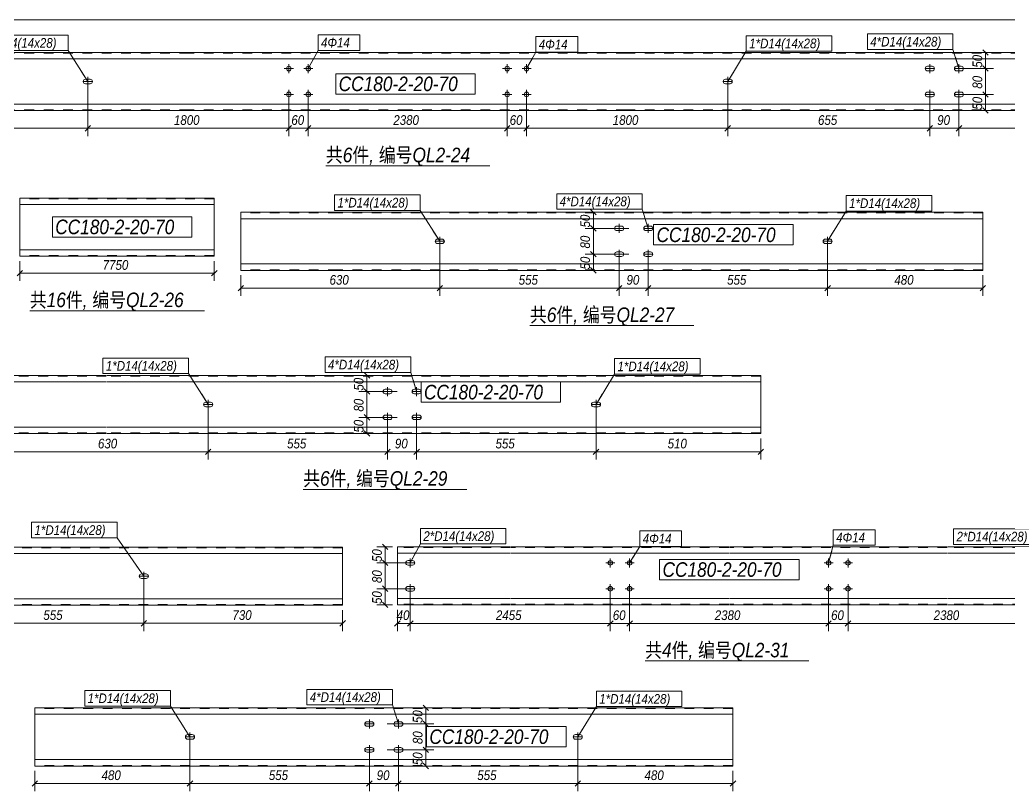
# Model space of a CAD drawing. Header units: millimetres. Extents: x 181 to 4047, y 165 to 2266.
# Drawn here: x 2632.8 to 2836.9, y 781.1 to 940.3 of the extents above; entities that cross this region are included whole.
import ezdxf

# ---------------------------------------------------------------- set-up
doc = ezdxf.new("R2010")
doc.units = ezdxf.units.MM
doc.linetypes.add('XKITLINE00', pattern=[0])
doc.linetypes.add('XKITLINE02', pattern=[4, 2, -2])
for name, color, linetype, lineweight in [('Bolt', 7, 'Continuous', 0), ('BoltMark', 3, 'Continuous', 0), ('DrawingSheet', 5, 'Continuous', 0), ('OtherObjectType', 1, 'Continuous', 0), ('Part', 2, 'Continuous', 0), ('PartMark', 3, 'Continuous', 0), ('Z-DIMENSIONS', 1, 'Continuous', 0)]:
    doc.layers.add(name, color=color, linetype=linetype, lineweight=lineweight)
doc.styles.add('Arial Italic', font='ariali.ttf')

msp = doc.modelspace()

# ---------------------------------------------------------------- linework, layer by layer
at = {"layer": 'Bolt', "color": 3, "linetype": 'XKITLINE00', "lineweight": 0}
for p, q in [((2688.32, 929.28), (2688.32, 931.14)), ((2692.32, 929.28), (2692.32, 931.14)), ((2733.35, 929.28), (2733.35, 931.14)), ((2737.35, 929.28), (2737.35, 931.14)), ((2820.54, 931.14), (2820.54, 929.28)), ((2826.54, 931.14), (2826.54, 929.28)), ((2687.38, 930.21), (2689.25, 930.21)), ((2691.38, 930.21), (2693.25, 930.21)), ((2732.42, 930.21), (2734.28, 930.21)), ((2736.42, 930.21), (2738.28, 930.21)), ((2819.64, 930.39), (2819.61, 930.21)), ((2819.61, 930.21), (2819.61, 930.21)), ((2819.61, 930.21), (2819.64, 930.03)), ((2821.47, 930.21), (2819.61, 930.21)), ((2819.74, 930.54), (2819.64, 930.39)), ((2819.64, 930.03), (2819.74, 929.88)), ((2819.9, 930.64), (2819.74, 930.54)), ((2819.74, 929.88), (2819.9, 929.78)), ((2820.07, 930.68), (2819.9, 930.64)), ((2819.9, 929.78), (2820.07, 929.74)), ((2821.01, 930.68), (2820.07, 930.68)), ((2820.07, 929.74), (2821.01, 929.74)), ((2821.19, 930.64), (2821.01, 930.68)), ((2821.01, 929.74), (2821.19, 929.78)), ((2821.34, 930.54), (2821.19, 930.64)), ((2821.19, 929.78), (2821.34, 929.88)), ((2821.44, 930.39), (2821.34, 930.54)), ((2821.34, 929.88), (2821.44, 930.03)), ((2821.47, 930.21), (2821.44, 930.39)), ((2821.44, 930.03), (2821.47, 930.21)), ((2821.47, 930.21), (2821.47, 930.21)), ((2825.64, 930.39), (2825.61, 930.21)), ((2825.61, 930.21), (2825.61, 930.21)), ((2825.61, 930.21), (2825.64, 930.03)), ((2827.47, 930.21), (2825.61, 930.21)), ((2825.74, 930.54), (2825.64, 930.39)), ((2825.64, 930.03), (2825.74, 929.88)), ((2825.9, 930.64), (2825.74, 930.54)), ((2825.74, 929.88), (2825.9, 929.78)), ((2826.07, 930.68), (2825.9, 930.64)), ((2825.9, 929.78), (2826.07, 929.74)), ((2827.01, 930.68), (2826.07, 930.68)), ((2826.07, 929.74), (2827.01, 929.74)), ((2827.19, 930.64), (2827.01, 930.68)), ((2827.01, 929.74), (2827.19, 929.78)), ((2827.34, 930.54), (2827.19, 930.64)), ((2827.19, 929.78), (2827.34, 929.88)), ((2827.44, 930.39), (2827.34, 930.54)), ((2827.34, 929.88), (2827.44, 930.03)), ((2827.47, 930.21), (2827.44, 930.39)), ((2827.44, 930.03), (2827.47, 930.21)), ((2827.47, 930.21), (2827.47, 930.21)), ((2645.95, 927.72), (2645.92, 927.54)), ((2645.92, 927.54), (2645.92, 927.54)), ((2645.92, 927.54), (2645.95, 927.37)), ((2647.79, 927.54), (2645.92, 927.54)), ((2646.06, 927.87), (2645.95, 927.72)), ((2645.95, 927.37), (2646.06, 927.21)), ((2646.21, 927.98), (2646.06, 927.87)), ((2646.06, 927.21), (2646.21, 927.11)), ((2646.39, 928.01), (2646.21, 927.98)), ((2646.21, 927.11), (2646.39, 927.08)), ((2647.32, 928.01), (2646.39, 928.01)), ((2646.39, 927.08), (2647.32, 927.08)), ((2646.85, 928.48), (2646.85, 926.61)), ((2647.5, 927.98), (2647.32, 928.01)), ((2647.32, 927.08), (2647.5, 927.11)), ((2647.65, 927.87), (2647.5, 927.98)), ((2647.5, 927.11), (2647.65, 927.21)), ((2647.75, 927.72), (2647.65, 927.87)), ((2647.65, 927.21), (2647.75, 927.37)), ((2647.79, 927.54), (2647.75, 927.72)), ((2647.75, 927.37), (2647.79, 927.54)), ((2647.79, 927.54), (2647.79, 927.54)), ((2777.95, 927.72), (2777.92, 927.54)), ((2777.92, 927.54), (2777.92, 927.54)), ((2777.92, 927.54), (2777.95, 927.37)), ((2779.78, 927.54), (2777.92, 927.54)), ((2778.05, 927.87), (2777.95, 927.72)), ((2777.95, 927.37), (2778.05, 927.21)), ((2778.2, 927.98), (2778.05, 927.87)), ((2778.05, 927.21), (2778.2, 927.11)), ((2778.38, 928.01), (2778.2, 927.98)), ((2778.2, 927.11), (2778.38, 927.08)), ((2779.32, 928.01), (2778.38, 928.01)), ((2778.38, 927.08), (2779.32, 927.08)), ((2778.85, 928.48), (2778.85, 926.61)), ((2779.5, 927.98), (2779.32, 928.01)), ((2779.32, 927.08), (2779.5, 927.11)), ((2779.65, 927.87), (2779.5, 927.98)), ((2779.5, 927.11), (2779.65, 927.21)), ((2779.75, 927.72), (2779.65, 927.87)), ((2779.65, 927.21), (2779.75, 927.37)), ((2779.78, 927.54), (2779.75, 927.72)), ((2779.75, 927.37), (2779.78, 927.54)), ((2779.78, 927.54), (2779.78, 927.54)), ((2687.38, 924.88), (2689.25, 924.88)), ((2688.32, 923.94), (2688.32, 925.81)), ((2691.38, 924.88), (2693.25, 924.88)), ((2692.32, 923.94), (2692.32, 925.81)), ((2732.42, 924.88), (2734.28, 924.88)), ((2733.35, 923.94), (2733.35, 925.81)), ((2736.42, 924.88), (2738.28, 924.88)), ((2737.35, 923.94), (2737.35, 925.81)), ((2819.64, 925.06), (2819.61, 924.88)), ((2819.61, 924.88), (2819.61, 924.88)), ((2819.61, 924.88), (2819.64, 924.7)), ((2821.47, 924.88), (2819.61, 924.88)), ((2819.74, 925.21), (2819.64, 925.06)), ((2819.64, 924.7), (2819.74, 924.55)), ((2819.9, 925.31), (2819.74, 925.21)), ((2820.07, 925.34), (2819.9, 925.31)), ((2821.01, 925.34), (2820.07, 925.34)), ((2820.54, 925.81), (2820.54, 923.94)), ((2821.19, 925.31), (2821.01, 925.34)), ((2821.34, 925.21), (2821.19, 925.31)), ((2821.44, 925.06), (2821.34, 925.21)), ((2821.34, 924.55), (2821.44, 924.7)), ((2821.47, 924.88), (2821.44, 925.06)), ((2821.44, 924.7), (2821.47, 924.88)), ((2821.47, 924.88), (2821.47, 924.88)), ((2825.64, 925.06), (2825.61, 924.88)), ((2825.61, 924.88), (2825.61, 924.88)), ((2825.61, 924.88), (2825.64, 924.7)), ((2827.47, 924.88), (2825.61, 924.88)), ((2825.74, 925.21), (2825.64, 925.06)), ((2825.64, 924.7), (2825.74, 924.55)), ((2825.9, 925.31), (2825.74, 925.21)), ((2826.07, 925.34), (2825.9, 925.31)), ((2827.01, 925.34), (2826.07, 925.34)), ((2826.54, 925.81), (2826.54, 923.94)), ((2827.19, 925.31), (2827.01, 925.34)), ((2827.34, 925.21), (2827.19, 925.31)), ((2827.44, 925.06), (2827.34, 925.21)), ((2827.34, 924.55), (2827.44, 924.7)), ((2827.47, 924.88), (2827.44, 925.06)), ((2827.44, 924.7), (2827.47, 924.88)), ((2827.47, 924.88), (2827.47, 924.88)), ((2819.74, 924.55), (2819.9, 924.45)), ((2819.9, 924.45), (2820.07, 924.41)), ((2820.07, 924.41), (2821.01, 924.41)), ((2821.01, 924.41), (2821.19, 924.45)), ((2821.19, 924.45), (2821.34, 924.55)), ((2825.74, 924.55), (2825.9, 924.45)), ((2825.9, 924.45), (2826.07, 924.41)), ((2826.07, 924.41), (2827.01, 924.41)), ((2827.01, 924.41), (2827.19, 924.45)), ((2827.19, 924.45), (2827.34, 924.55)), ((2756.46, 898.17), (2756.46, 896.3)), ((2762.46, 898.17), (2762.46, 896.3)), ((2755.56, 897.41), (2755.52, 897.23)), ((2755.52, 897.23), (2755.52, 897.23)), ((2755.52, 897.23), (2755.56, 897.06)), ((2757.39, 897.23), (2755.52, 897.23)), ((2755.66, 897.56), (2755.56, 897.41)), ((2755.56, 897.06), (2755.66, 896.9)), ((2755.81, 897.67), (2755.66, 897.56)), ((2755.66, 896.9), (2755.81, 896.8)), ((2755.99, 897.7), (2755.81, 897.67)), ((2755.81, 896.8), (2755.99, 896.77)), ((2756.92, 897.7), (2755.99, 897.7)), ((2755.99, 896.77), (2756.92, 896.77)), ((2757.1, 897.67), (2756.92, 897.7)), ((2756.92, 896.77), (2757.1, 896.8)), ((2757.25, 897.56), (2757.1, 897.67)), ((2757.1, 896.8), (2757.25, 896.9)), ((2757.35, 897.41), (2757.25, 897.56)), ((2757.25, 896.9), (2757.35, 897.06)), ((2757.39, 897.23), (2757.35, 897.41)), ((2757.35, 897.06), (2757.39, 897.23)), ((2757.39, 897.23), (2757.39, 897.23)), ((2761.56, 897.41), (2761.52, 897.23)), ((2761.52, 897.23), (2761.52, 897.23)), ((2761.52, 897.23), (2761.56, 897.06)), ((2763.39, 897.23), (2761.52, 897.23)), ((2761.66, 897.56), (2761.56, 897.41)), ((2761.56, 897.06), (2761.66, 896.9)), ((2761.81, 897.67), (2761.66, 897.56)), ((2761.66, 896.9), (2761.81, 896.8)), ((2761.99, 897.7), (2761.81, 897.67)), ((2761.81, 896.8), (2761.99, 896.77)), ((2762.92, 897.7), (2761.99, 897.7)), ((2761.99, 896.77), (2762.92, 896.77)), ((2763.1, 897.67), (2762.92, 897.7)), ((2762.92, 896.77), (2763.1, 896.8)), ((2763.25, 897.56), (2763.1, 897.67)), ((2763.1, 896.8), (2763.25, 896.9)), ((2763.35, 897.41), (2763.25, 897.56)), ((2763.25, 896.9), (2763.35, 897.06)), ((2763.39, 897.23), (2763.35, 897.41)), ((2763.35, 897.06), (2763.39, 897.23)), ((2763.39, 897.23), (2763.39, 897.23)), ((2718.56, 894.75), (2718.52, 894.57)), ((2718.52, 894.57), (2718.52, 894.57)), ((2718.52, 894.57), (2718.56, 894.39)), ((2720.39, 894.57), (2718.52, 894.57)), ((2718.66, 894.9), (2718.56, 894.75)), ((2718.56, 894.39), (2718.66, 894.24)), ((2718.81, 895), (2718.66, 894.9)), ((2718.66, 894.24), (2718.81, 894.14)), ((2718.99, 895.03), (2718.81, 895)), ((2718.81, 894.14), (2718.99, 894.1)), ((2719.92, 895.03), (2718.99, 895.03)), ((2718.99, 894.1), (2719.92, 894.1)), ((2719.46, 895.5), (2719.46, 893.63)), ((2720.1, 895), (2719.92, 895.03)), ((2719.92, 894.1), (2720.1, 894.14)), ((2720.25, 894.9), (2720.1, 895)), ((2720.1, 894.14), (2720.25, 894.24)), ((2720.35, 894.75), (2720.25, 894.9)), ((2720.25, 894.24), (2720.35, 894.39)), ((2720.39, 894.57), (2720.35, 894.75)), ((2720.35, 894.39), (2720.39, 894.57)), ((2720.39, 894.57), (2720.39, 894.57)), ((2798.56, 894.75), (2798.52, 894.57)), ((2798.52, 894.57), (2798.52, 894.57)), ((2798.52, 894.57), (2798.56, 894.39)), ((2800.39, 894.57), (2798.52, 894.57)), ((2798.66, 894.9), (2798.56, 894.75)), ((2798.56, 894.39), (2798.66, 894.24)), ((2798.81, 895), (2798.66, 894.9)), ((2798.66, 894.24), (2798.81, 894.14)), ((2798.99, 895.03), (2798.81, 895)), ((2798.81, 894.14), (2798.99, 894.1)), ((2799.92, 895.03), (2798.99, 895.03)), ((2798.99, 894.1), (2799.92, 894.1)), ((2799.46, 895.5), (2799.46, 893.63)), ((2800.1, 895), (2799.92, 895.03)), ((2799.92, 894.1), (2800.1, 894.14)), ((2800.25, 894.9), (2800.1, 895)), ((2800.1, 894.14), (2800.25, 894.24)), ((2800.35, 894.75), (2800.25, 894.9)), ((2800.25, 894.24), (2800.35, 894.39)), ((2800.39, 894.57), (2800.35, 894.75)), ((2800.35, 894.39), (2800.39, 894.57)), ((2800.39, 894.57), (2800.39, 894.57)), ((2755.56, 892.08), (2755.52, 891.9)), ((2755.66, 892.23), (2755.56, 892.08)), ((2755.81, 892.33), (2755.66, 892.23)), ((2755.99, 892.37), (2755.81, 892.33)), ((2756.92, 892.37), (2755.99, 892.37)), ((2756.46, 892.83), (2756.46, 890.97)), ((2757.1, 892.33), (2756.92, 892.37)), ((2757.25, 892.23), (2757.1, 892.33)), ((2757.35, 892.08), (2757.25, 892.23)), ((2757.39, 891.9), (2757.35, 892.08)), ((2761.56, 892.08), (2761.52, 891.9)), ((2761.66, 892.23), (2761.56, 892.08)), ((2761.81, 892.33), (2761.66, 892.23)), ((2761.99, 892.37), (2761.81, 892.33)), ((2762.92, 892.37), (2761.99, 892.37)), ((2762.46, 892.83), (2762.46, 890.97)), ((2763.1, 892.33), (2762.92, 892.37)), ((2763.25, 892.23), (2763.1, 892.33)), ((2763.35, 892.08), (2763.25, 892.23)), ((2763.39, 891.9), (2763.35, 892.08)), ((2755.52, 891.9), (2755.52, 891.9)), ((2755.52, 891.9), (2755.56, 891.72)), ((2757.39, 891.9), (2755.52, 891.9)), ((2755.56, 891.72), (2755.66, 891.57)), ((2755.66, 891.57), (2755.81, 891.47)), ((2755.81, 891.47), (2755.99, 891.43)), ((2755.99, 891.43), (2756.92, 891.43)), ((2756.92, 891.43), (2757.1, 891.47)), ((2757.1, 891.47), (2757.25, 891.57)), ((2757.25, 891.57), (2757.35, 891.72)), ((2757.35, 891.72), (2757.39, 891.9)), ((2757.39, 891.9), (2757.39, 891.9)), ((2761.52, 891.9), (2761.52, 891.9)), ((2761.52, 891.9), (2761.56, 891.72)), ((2763.39, 891.9), (2761.52, 891.9)), ((2761.56, 891.72), (2761.66, 891.57)), ((2761.66, 891.57), (2761.81, 891.47)), ((2761.81, 891.47), (2761.99, 891.43)), ((2761.99, 891.43), (2762.92, 891.43)), ((2762.92, 891.43), (2763.1, 891.47)), ((2763.1, 891.47), (2763.25, 891.57)), ((2763.25, 891.57), (2763.35, 891.72)), ((2763.35, 891.72), (2763.39, 891.9)), ((2763.39, 891.9), (2763.39, 891.9)), ((2707.78, 863.74), (2707.74, 863.57)), ((2707.74, 863.57), (2707.74, 863.57)), ((2707.74, 863.57), (2707.78, 863.39)), ((2709.61, 863.57), (2707.74, 863.57)), ((2707.88, 863.9), (2707.78, 863.74)), ((2707.78, 863.39), (2707.88, 863.24)), ((2708.03, 864), (2707.88, 863.9)), ((2708.21, 864.03), (2708.03, 864)), ((2709.14, 864.03), (2708.21, 864.03)), ((2708.68, 864.5), (2708.68, 862.63)), ((2709.32, 864), (2709.14, 864.03)), ((2709.47, 863.9), (2709.32, 864)), ((2709.58, 863.74), (2709.47, 863.9)), ((2709.47, 863.24), (2709.58, 863.39)), ((2709.61, 863.57), (2709.58, 863.74)), ((2709.58, 863.39), (2709.61, 863.57)), ((2709.61, 863.57), (2709.61, 863.57)), ((2713.78, 863.74), (2713.74, 863.57)), ((2713.74, 863.57), (2713.74, 863.57)), ((2713.74, 863.57), (2713.78, 863.39)), ((2715.61, 863.57), (2713.74, 863.57)), ((2713.88, 863.9), (2713.78, 863.74)), ((2713.78, 863.39), (2713.88, 863.24)), ((2714.03, 864), (2713.88, 863.9)), ((2714.21, 864.03), (2714.03, 864)), ((2715.14, 864.03), (2714.21, 864.03)), ((2714.68, 864.5), (2714.68, 862.63)), ((2715.32, 864), (2715.14, 864.03)), ((2715.47, 863.9), (2715.32, 864)), ((2715.58, 863.74), (2715.47, 863.9)), ((2715.47, 863.24), (2715.58, 863.39)), ((2715.61, 863.57), (2715.58, 863.74)), ((2715.58, 863.39), (2715.61, 863.57)), ((2715.61, 863.57), (2715.61, 863.57)), ((2671.03, 861.33), (2670.88, 861.23)), ((2671.21, 861.37), (2671.03, 861.33)), ((2672.14, 861.37), (2671.21, 861.37)), ((2671.68, 861.83), (2671.68, 859.97)), ((2672.32, 861.33), (2672.14, 861.37)), ((2672.47, 861.23), (2672.32, 861.33)), ((2707.88, 863.24), (2708.03, 863.14)), ((2708.03, 863.14), (2708.21, 863.1)), ((2708.21, 863.1), (2709.14, 863.1)), ((2709.14, 863.1), (2709.32, 863.14)), ((2709.32, 863.14), (2709.47, 863.24)), ((2713.88, 863.24), (2714.03, 863.14)), ((2714.03, 863.14), (2714.21, 863.1)), ((2714.21, 863.1), (2715.14, 863.1)), ((2715.14, 863.1), (2715.32, 863.14)), ((2715.32, 863.14), (2715.47, 863.24)), ((2751.03, 861.33), (2750.88, 861.23)), ((2751.21, 861.37), (2751.03, 861.33)), ((2752.14, 861.37), (2751.21, 861.37)), ((2751.68, 861.83), (2751.68, 859.97)), ((2752.32, 861.33), (2752.14, 861.37)), ((2752.47, 861.23), (2752.32, 861.33)), ((2670.78, 861.08), (2670.74, 860.9)), ((2670.74, 860.9), (2670.74, 860.9)), ((2670.74, 860.9), (2670.78, 860.72)), ((2672.61, 860.9), (2670.74, 860.9)), ((2670.88, 861.23), (2670.78, 861.08)), ((2670.78, 860.72), (2670.88, 860.57)), ((2670.88, 860.57), (2671.03, 860.47)), ((2671.03, 860.47), (2671.21, 860.43)), ((2671.21, 860.43), (2672.14, 860.43)), ((2672.14, 860.43), (2672.32, 860.47)), ((2672.32, 860.47), (2672.47, 860.57)), ((2672.58, 861.08), (2672.47, 861.23)), ((2672.47, 860.57), (2672.58, 860.72)), ((2672.61, 860.9), (2672.58, 861.08)), ((2672.58, 860.72), (2672.61, 860.9)), ((2672.61, 860.9), (2672.61, 860.9)), ((2750.78, 861.08), (2750.74, 860.9)), ((2750.74, 860.9), (2750.74, 860.9)), ((2750.74, 860.9), (2750.78, 860.72)), ((2752.61, 860.9), (2750.74, 860.9)), ((2750.88, 861.23), (2750.78, 861.08)), ((2750.78, 860.72), (2750.88, 860.57)), ((2750.88, 860.57), (2751.03, 860.47)), ((2751.03, 860.47), (2751.21, 860.43)), ((2751.21, 860.43), (2752.14, 860.43)), ((2752.14, 860.43), (2752.32, 860.47)), ((2752.32, 860.47), (2752.47, 860.57)), ((2752.58, 861.08), (2752.47, 861.23)), ((2752.47, 860.57), (2752.58, 860.72)), ((2752.61, 860.9), (2752.58, 861.08)), ((2752.58, 860.72), (2752.61, 860.9)), ((2752.61, 860.9), (2752.61, 860.9)), ((2707.78, 858.41), (2707.74, 858.23)), ((2707.74, 858.23), (2707.74, 858.23)), ((2707.74, 858.23), (2707.78, 858.05)), ((2709.61, 858.23), (2707.74, 858.23)), ((2707.88, 858.56), (2707.78, 858.41)), ((2707.78, 858.05), (2707.88, 857.9)), ((2708.03, 858.66), (2707.88, 858.56)), ((2707.88, 857.9), (2708.03, 857.8)), ((2708.21, 858.7), (2708.03, 858.66)), ((2708.03, 857.8), (2708.21, 857.77)), ((2709.14, 858.7), (2708.21, 858.7)), ((2708.21, 857.77), (2709.14, 857.77)), ((2708.68, 859.17), (2708.68, 857.3)), ((2709.32, 858.66), (2709.14, 858.7)), ((2709.14, 857.77), (2709.32, 857.8)), ((2709.47, 858.56), (2709.32, 858.66)), ((2709.32, 857.8), (2709.47, 857.9)), ((2709.58, 858.41), (2709.47, 858.56)), ((2709.47, 857.9), (2709.58, 858.05)), ((2709.61, 858.23), (2709.58, 858.41)), ((2709.58, 858.05), (2709.61, 858.23)), ((2709.61, 858.23), (2709.61, 858.23)), ((2713.78, 858.41), (2713.74, 858.23)), ((2713.74, 858.23), (2713.74, 858.23)), ((2713.74, 858.23), (2713.78, 858.05)), ((2715.61, 858.23), (2713.74, 858.23)), ((2713.88, 858.56), (2713.78, 858.41)), ((2713.78, 858.05), (2713.88, 857.9)), ((2714.03, 858.66), (2713.88, 858.56)), ((2713.88, 857.9), (2714.03, 857.8)), ((2714.21, 858.7), (2714.03, 858.66)), ((2714.03, 857.8), (2714.21, 857.77)), ((2715.14, 858.7), (2714.21, 858.7)), ((2714.21, 857.77), (2715.14, 857.77)), ((2714.68, 859.17), (2714.68, 857.3)), ((2715.32, 858.66), (2715.14, 858.7)), ((2715.14, 857.77), (2715.32, 857.8)), ((2715.47, 858.56), (2715.32, 858.66)), ((2715.32, 857.8), (2715.47, 857.9)), ((2715.58, 858.41), (2715.47, 858.56)), ((2715.47, 857.9), (2715.58, 858.05)), ((2715.61, 858.23), (2715.58, 858.41)), ((2715.58, 858.05), (2715.61, 858.23)), ((2715.61, 858.23), (2715.61, 858.23)), ((2712.9, 828.67), (2712.72, 828.64)), ((2713.83, 828.67), (2712.9, 828.67)), ((2713.37, 829.14), (2713.37, 827.27)), ((2714.01, 828.64), (2713.83, 828.67)), ((2754.62, 827.27), (2754.62, 829.14)), ((2758.62, 827.27), (2758.62, 829.14)), ((2799.66, 827.27), (2799.66, 829.14)), ((2803.66, 827.27), (2803.66, 829.14)), ((2712.47, 828.38), (2712.43, 828.2)), ((2712.43, 828.2), (2712.43, 828.2)), ((2712.43, 828.2), (2712.47, 828.03)), ((2714.3, 828.2), (2712.43, 828.2)), ((2712.57, 828.53), (2712.47, 828.38)), ((2712.47, 828.03), (2712.57, 827.88)), ((2712.72, 828.64), (2712.57, 828.53)), ((2712.57, 827.88), (2712.72, 827.77)), ((2712.72, 827.77), (2712.9, 827.74)), ((2712.9, 827.74), (2713.83, 827.74)), ((2713.83, 827.74), (2714.01, 827.77)), ((2714.16, 828.53), (2714.01, 828.64)), ((2714.01, 827.77), (2714.16, 827.88)), ((2714.26, 828.38), (2714.16, 828.53)), ((2714.16, 827.88), (2714.26, 828.03)), ((2714.3, 828.2), (2714.26, 828.38)), ((2714.26, 828.03), (2714.3, 828.2)), ((2714.3, 828.2), (2714.3, 828.2)), ((2753.69, 828.2), (2755.56, 828.2)), ((2757.69, 828.2), (2759.56, 828.2)), ((2798.72, 828.2), (2800.59, 828.2)), ((2802.72, 828.2), (2804.59, 828.2)), ((2657.51, 825.64), (2657.47, 825.46)), ((2657.47, 825.46), (2657.47, 825.46)), ((2657.47, 825.46), (2657.51, 825.28)), ((2659.34, 825.46), (2657.47, 825.46)), ((2657.61, 825.79), (2657.51, 825.64)), ((2657.51, 825.28), (2657.61, 825.13)), ((2657.76, 825.89), (2657.61, 825.79)), ((2657.61, 825.13), (2657.76, 825.03)), ((2657.94, 825.92), (2657.76, 825.89)), ((2657.76, 825.03), (2657.94, 824.99)), ((2658.87, 825.92), (2657.94, 825.92)), ((2657.94, 824.99), (2658.87, 824.99)), ((2658.4, 826.39), (2658.4, 824.52)), ((2659.05, 825.89), (2658.87, 825.92)), ((2658.87, 824.99), (2659.05, 825.03)), ((2659.2, 825.79), (2659.05, 825.89)), ((2659.05, 825.03), (2659.2, 825.13)), ((2659.3, 825.64), (2659.2, 825.79)), ((2659.2, 825.13), (2659.3, 825.28)), ((2659.34, 825.46), (2659.3, 825.64)), ((2659.3, 825.28), (2659.34, 825.46)), ((2659.34, 825.46), (2659.34, 825.46)), ((2712.47, 823.05), (2712.43, 822.87)), ((2712.43, 822.87), (2712.43, 822.87)), ((2712.43, 822.87), (2712.47, 822.69)), ((2714.3, 822.87), (2712.43, 822.87)), ((2712.57, 823.2), (2712.47, 823.05)), ((2712.47, 822.69), (2712.57, 822.54)), ((2712.72, 823.3), (2712.57, 823.2)), ((2712.57, 822.54), (2712.72, 822.44)), ((2712.9, 823.34), (2712.72, 823.3)), ((2713.83, 823.34), (2712.9, 823.34)), ((2713.37, 823.8), (2713.37, 821.94)), ((2714.01, 823.3), (2713.83, 823.34)), ((2714.16, 823.2), (2714.01, 823.3)), ((2714.01, 822.44), (2714.16, 822.54)), ((2714.26, 823.05), (2714.16, 823.2)), ((2714.16, 822.54), (2714.26, 822.69)), ((2714.3, 822.87), (2714.26, 823.05)), ((2714.26, 822.69), (2714.3, 822.87)), ((2714.3, 822.87), (2714.3, 822.87)), ((2753.69, 822.87), (2755.56, 822.87)), ((2754.62, 821.94), (2754.62, 823.8)), ((2757.69, 822.87), (2759.56, 822.87)), ((2758.62, 821.94), (2758.62, 823.8)), ((2798.72, 822.87), (2800.59, 822.87)), ((2799.66, 821.94), (2799.66, 823.8)), ((2802.72, 822.87), (2804.59, 822.87)), ((2803.66, 821.94), (2803.66, 823.8)), ((2712.72, 822.44), (2712.9, 822.4)), ((2712.9, 822.4), (2713.83, 822.4)), ((2713.83, 822.4), (2714.01, 822.44)), ((2704.02, 795.13), (2703.99, 794.96)), ((2703.99, 794.96), (2703.99, 794.96)), ((2703.99, 794.96), (2704.02, 794.78)), ((2705.85, 794.96), (2703.99, 794.96)), ((2704.12, 795.29), (2704.02, 795.13)), ((2704.02, 794.78), (2704.12, 794.63)), ((2704.27, 795.39), (2704.12, 795.29)), ((2704.12, 794.63), (2704.27, 794.52)), ((2704.45, 795.42), (2704.27, 795.39)), ((2704.27, 794.52), (2704.45, 794.49)), ((2705.39, 795.42), (2704.45, 795.42)), ((2704.45, 794.49), (2705.39, 794.49)), ((2704.92, 795.89), (2704.92, 794.02)), ((2705.57, 795.39), (2705.39, 795.42)), ((2705.39, 794.49), (2705.57, 794.52)), ((2705.72, 795.29), (2705.57, 795.39)), ((2705.57, 794.52), (2705.72, 794.63)), ((2705.82, 795.13), (2705.72, 795.29)), ((2705.72, 794.63), (2705.82, 794.78)), ((2705.85, 794.96), (2705.82, 795.13)), ((2705.82, 794.78), (2705.85, 794.96)), ((2705.85, 794.96), (2705.85, 794.96)), ((2710.02, 795.13), (2709.99, 794.96)), ((2709.99, 794.96), (2709.99, 794.96)), ((2709.99, 794.96), (2710.02, 794.78)), ((2711.85, 794.96), (2709.99, 794.96)), ((2710.12, 795.29), (2710.02, 795.13)), ((2710.02, 794.78), (2710.12, 794.63)), ((2710.27, 795.39), (2710.12, 795.29)), ((2710.12, 794.63), (2710.27, 794.52)), ((2710.45, 795.42), (2710.27, 795.39)), ((2710.27, 794.52), (2710.45, 794.49)), ((2711.39, 795.42), (2710.45, 795.42)), ((2710.45, 794.49), (2711.39, 794.49)), ((2710.92, 795.89), (2710.92, 794.02)), ((2711.57, 795.39), (2711.39, 795.42)), ((2711.39, 794.49), (2711.57, 794.52)), ((2711.72, 795.29), (2711.57, 795.39)), ((2711.57, 794.52), (2711.72, 794.63)), ((2711.82, 795.13), (2711.72, 795.29)), ((2711.72, 794.63), (2711.82, 794.78)), ((2711.85, 794.96), (2711.82, 795.13)), ((2711.82, 794.78), (2711.85, 794.96)), ((2711.85, 794.96), (2711.85, 794.96)), ((2667.02, 792.47), (2666.99, 792.29)), ((2666.99, 792.29), (2666.99, 792.29)), ((2666.99, 792.29), (2667.02, 792.11)), ((2668.85, 792.29), (2666.99, 792.29)), ((2667.12, 792.62), (2667.02, 792.47)), ((2667.02, 792.11), (2667.12, 791.96)), ((2667.27, 792.72), (2667.12, 792.62)), ((2667.12, 791.96), (2667.27, 791.86)), ((2667.45, 792.76), (2667.27, 792.72)), ((2668.39, 792.76), (2667.45, 792.76)), ((2667.92, 793.22), (2667.92, 791.36)), ((2668.57, 792.72), (2668.39, 792.76)), ((2668.72, 792.62), (2668.57, 792.72)), ((2668.57, 791.86), (2668.72, 791.96)), ((2668.82, 792.47), (2668.72, 792.62)), ((2668.72, 791.96), (2668.82, 792.11)), ((2668.85, 792.29), (2668.82, 792.47)), ((2668.82, 792.11), (2668.85, 792.29)), ((2668.85, 792.29), (2668.85, 792.29)), ((2747.02, 792.47), (2746.99, 792.29)), ((2746.99, 792.29), (2746.99, 792.29)), ((2746.99, 792.29), (2747.02, 792.11)), ((2748.85, 792.29), (2746.99, 792.29)), ((2747.12, 792.62), (2747.02, 792.47)), ((2747.02, 792.11), (2747.12, 791.96)), ((2747.27, 792.72), (2747.12, 792.62)), ((2747.12, 791.96), (2747.27, 791.86)), ((2747.45, 792.76), (2747.27, 792.72)), ((2748.39, 792.76), (2747.45, 792.76)), ((2747.92, 793.22), (2747.92, 791.36)), ((2748.57, 792.72), (2748.39, 792.76)), ((2748.72, 792.62), (2748.57, 792.72)), ((2748.57, 791.86), (2748.72, 791.96)), ((2748.82, 792.47), (2748.72, 792.62)), ((2748.72, 791.96), (2748.82, 792.11)), ((2748.85, 792.29), (2748.82, 792.47)), ((2748.82, 792.11), (2748.85, 792.29)), ((2748.85, 792.29), (2748.85, 792.29)), ((2667.27, 791.86), (2667.45, 791.82)), ((2667.45, 791.82), (2668.39, 791.82)), ((2668.39, 791.82), (2668.57, 791.86)), ((2704.12, 789.95), (2704.02, 789.8)), ((2704.27, 790.05), (2704.12, 789.95)), ((2704.45, 790.09), (2704.27, 790.05)), ((2705.39, 790.09), (2704.45, 790.09)), ((2704.92, 790.56), (2704.92, 788.69)), ((2705.57, 790.05), (2705.39, 790.09)), ((2705.72, 789.95), (2705.57, 790.05)), ((2705.82, 789.8), (2705.72, 789.95)), ((2710.12, 789.95), (2710.02, 789.8)), ((2710.27, 790.05), (2710.12, 789.95)), ((2710.45, 790.09), (2710.27, 790.05)), ((2711.39, 790.09), (2710.45, 790.09)), ((2710.92, 790.56), (2710.92, 788.69)), ((2711.57, 790.05), (2711.39, 790.09)), ((2711.72, 789.95), (2711.57, 790.05)), ((2711.82, 789.8), (2711.72, 789.95)), ((2747.27, 791.86), (2747.45, 791.82)), ((2747.45, 791.82), (2748.39, 791.82)), ((2748.39, 791.82), (2748.57, 791.86)), ((2704.02, 789.8), (2703.99, 789.62)), ((2703.99, 789.62), (2703.99, 789.62)), ((2703.99, 789.62), (2704.02, 789.44)), ((2705.85, 789.62), (2703.99, 789.62)), ((2704.02, 789.44), (2704.12, 789.29)), ((2704.12, 789.29), (2704.27, 789.19)), ((2704.27, 789.19), (2704.45, 789.16)), ((2704.45, 789.16), (2705.39, 789.16)), ((2705.39, 789.16), (2705.57, 789.19)), ((2705.57, 789.19), (2705.72, 789.29)), ((2705.72, 789.29), (2705.82, 789.44)), ((2705.85, 789.62), (2705.82, 789.8)), ((2705.82, 789.44), (2705.85, 789.62)), ((2705.85, 789.62), (2705.85, 789.62)), ((2710.02, 789.8), (2709.99, 789.62)), ((2709.99, 789.62), (2709.99, 789.62)), ((2709.99, 789.62), (2710.02, 789.44)), ((2711.85, 789.62), (2709.99, 789.62)), ((2710.02, 789.44), (2710.12, 789.29)), ((2710.12, 789.29), (2710.27, 789.19)), ((2710.27, 789.19), (2710.45, 789.16)), ((2710.45, 789.16), (2711.39, 789.16)), ((2711.39, 789.16), (2711.57, 789.19)), ((2711.57, 789.19), (2711.72, 789.29)), ((2711.72, 789.29), (2711.82, 789.44)), ((2711.85, 789.62), (2711.82, 789.8)), ((2711.82, 789.44), (2711.85, 789.62)), ((2711.85, 789.62), (2711.85, 789.62))]:
    msp.add_line(p, q, dxfattribs=at)
for centre in [(2688.32, 930.21), (2692.32, 930.21), (2733.35, 930.21), (2737.35, 930.21), (2688.32, 924.88), (2692.32, 924.88), (2733.35, 924.88), (2737.35, 924.88), (2754.62, 828.2), (2758.62, 828.2), (2799.66, 828.2), (2803.66, 828.2), (2754.62, 822.87), (2758.62, 822.87), (2799.66, 822.87), (2803.66, 822.87)]:
    msp.add_circle(centre, 0.467, dxfattribs=at)
at = {"layer": 'BoltMark', "color": 3, "linetype": 'XKITLINE00', "lineweight": 0}
for p, q in [((2625.14, 937.11), (2642.8, 937.11)), ((2642.8, 933.91), (2642.8, 937.11)), ((2694.35, 937.17), (2702.98, 937.17)), ((2694.35, 933.97), (2694.35, 937.17)), ((2702.98, 933.97), (2702.98, 937.17)), ((2782.68, 937), (2800.34, 937)), ((2782.68, 933.8), (2782.68, 937)), ((2800.34, 933.8), (2800.34, 937)), ((2807.65, 937.36), (2825.31, 937.36)), ((2807.65, 934.16), (2807.65, 937.36)), ((2825.31, 934.16), (2825.31, 937.36)), ((2739.27, 936.8), (2747.9, 936.8)), ((2739.27, 933.6), (2739.27, 936.8)), ((2747.9, 933.6), (2747.9, 936.8)), ((2625.14, 933.91), (2642.8, 933.91)), ((2646.85, 927.54), (2642.8, 933.91)), ((2692.32, 930.21), (2694.35, 933.97)), ((2694.35, 933.97), (2702.98, 933.97)), ((2737.35, 930.21), (2739.27, 933.6)), ((2739.27, 933.6), (2747.9, 933.6)), ((2778.85, 927.54), (2782.68, 933.8)), ((2782.68, 933.8), (2800.34, 933.8)), ((2807.65, 934.16), (2825.31, 934.16)), ((2826.54, 930.21), (2825.31, 934.16)), ((2693.51, 932.41), (2692.32, 930.21)), ((2738.58, 932.39), (2737.35, 930.21)), ((2825.8, 932.6), (2826.54, 930.21)), ((2645.51, 929.65), (2646.85, 927.54)), ((2780.16, 929.68), (2778.85, 927.54)), ((2743.57, 904.39), (2761.23, 904.39)), ((2743.57, 901.19), (2743.57, 904.39)), ((2761.23, 901.19), (2761.23, 904.39)), ((2697.75, 904.14), (2715.4, 904.14)), ((2697.75, 900.94), (2697.75, 904.14)), ((2715.4, 900.94), (2715.4, 904.14)), ((2803.29, 904.02), (2820.94, 904.02)), ((2803.29, 900.82), (2803.29, 904.02)), ((2820.94, 900.82), (2820.94, 904.02)), ((2697.75, 900.94), (2715.4, 900.94)), ((2719.46, 894.57), (2715.4, 900.94)), ((2743.57, 901.19), (2761.23, 901.19)), ((2762.46, 897.23), (2761.23, 901.19)), ((2799.46, 894.57), (2803.29, 900.82)), ((2803.29, 900.82), (2820.94, 900.82)), ((2761.71, 899.62), (2762.46, 897.23)), ((2718.11, 896.68), (2719.46, 894.57)), ((2800.76, 896.7), (2799.46, 894.57)), ((2649.97, 870.47), (2667.63, 870.47)), ((2649.97, 867.27), (2649.97, 870.47)), ((2667.63, 867.27), (2667.63, 870.47)), ((2695.79, 870.72), (2713.45, 870.72)), ((2695.79, 867.52), (2695.79, 870.72)), ((2713.45, 867.52), (2713.45, 870.72)), ((2755.51, 870.36), (2773.16, 870.36)), ((2755.51, 867.16), (2755.51, 870.36)), ((2773.16, 867.16), (2773.16, 870.36)), ((2695.79, 867.52), (2713.45, 867.52)), ((2714.68, 863.57), (2713.45, 867.52)), ((2649.97, 867.27), (2667.63, 867.27)), ((2671.68, 860.9), (2667.63, 867.27)), ((2713.94, 865.95), (2714.68, 863.57)), ((2751.68, 860.9), (2755.51, 867.16)), ((2755.51, 867.16), (2773.16, 867.16)), ((2670.34, 863.01), (2671.68, 860.9)), ((2752.98, 863.03), (2751.68, 860.9)), ((2635.25, 836.58), (2652.9, 836.58)), ((2635.25, 833.38), (2635.25, 836.58)), ((2652.9, 833.38), (2652.9, 836.58)), ((2715.46, 835.33), (2733.11, 835.33)), ((2715.46, 832.13), (2715.46, 835.33)), ((2733.11, 832.13), (2733.11, 835.33)), ((2760.72, 834.82), (2769.34, 834.82)), ((2760.72, 831.62), (2760.72, 834.82)), ((2769.34, 831.62), (2769.34, 834.82)), ((2800.62, 835.05), (2809.25, 835.05)), ((2800.62, 831.85), (2800.62, 835.05)), ((2809.25, 831.85), (2809.25, 835.05)), ((2825.44, 835.22), (2843.1, 835.22)), ((2825.44, 832.02), (2825.44, 835.22)), ((2635.25, 833.38), (2652.9, 833.38)), ((2658.4, 825.46), (2652.9, 833.38)), ((2713.37, 828.2), (2715.46, 832.13)), ((2715.46, 832.13), (2733.11, 832.13)), ((2758.62, 828.2), (2760.72, 831.62)), ((2760.72, 831.62), (2769.34, 831.62)), ((2799.66, 828.2), (2800.62, 831.85)), ((2800.62, 831.85), (2809.25, 831.85)), ((2825.44, 832.02), (2843.1, 832.02)), ((2714.54, 830.41), (2713.37, 828.2)), ((2759.93, 830.34), (2758.62, 828.2)), ((2800.3, 830.62), (2799.66, 828.2)), ((2656.98, 827.51), (2658.4, 825.46)), ((2646.21, 801.86), (2663.87, 801.86)), ((2646.21, 798.66), (2646.21, 801.86)), ((2663.87, 798.66), (2663.87, 801.86)), ((2692.03, 802.11), (2709.69, 802.11)), ((2692.03, 798.91), (2692.03, 802.11)), ((2709.69, 798.91), (2709.69, 802.11)), ((2751.75, 801.74), (2769.41, 801.74)), ((2751.75, 798.54), (2751.75, 801.74)), ((2769.41, 798.54), (2769.41, 801.74)), ((2646.21, 798.66), (2663.87, 798.66)), ((2667.92, 792.29), (2663.87, 798.66)), ((2692.03, 798.91), (2709.69, 798.91)), ((2710.92, 794.96), (2709.69, 798.91)), ((2747.92, 792.29), (2751.75, 798.54)), ((2751.75, 798.54), (2769.41, 798.54)), ((2710.18, 797.34), (2710.92, 794.96)), ((2666.58, 794.4), (2667.92, 792.29)), ((2749.23, 794.42), (2747.92, 792.29))]:
    msp.add_line(p, q, dxfattribs=at)
at = {"layer": 'DrawingSheet', "color": 5, "linetype": 'XKITLINE00', "lineweight": 0}
msp.add_line((2995.92, 940.28), (2528.72, 940.28), dxfattribs=at)
at = {"layer": 'OtherObjectType', "color": 6, "linetype": 'XKITLINE00', "lineweight": 0}
for p, q in [((2695.96, 910.14), (2729.75, 910.14)), ((2634.88, 880.23), (2670.89, 880.23)), ((2738.05, 877.16), (2771.83, 877.16)), ((2691.27, 843.38), (2725.06, 843.38)), ((2761.81, 807.96), (2795.6, 807.96))]:
    msp.add_line(p, q, dxfattribs=at)
at = {"layer": 'Part', "color": 2, "linetype": 'XKITLINE00', "lineweight": 0}
for p, q in [((2667.75, 933.54), (2625.92, 933.54)), ((2712.78, 933.54), (2667.85, 933.54)), ((2757.82, 933.54), (2712.88, 933.54)), ((2799.75, 933.54), (2757.92, 933.54)), ((2847.23, 933.54), (2799.85, 933.54)), ((2667.75, 932.21), (2625.92, 932.21)), ((2712.78, 932.21), (2667.85, 932.21)), ((2757.82, 932.21), (2712.88, 932.21)), ((2799.75, 932.21), (2757.92, 932.21)), ((2847.23, 932.21), (2799.85, 932.21)), ((2667.75, 922.88), (2625.92, 922.88)), ((2712.78, 922.88), (2667.85, 922.88)), ((2757.82, 922.88), (2712.88, 922.88)), ((2799.75, 922.88), (2757.92, 922.88)), ((2847.23, 922.88), (2799.85, 922.88)), ((2667.75, 921.54), (2625.92, 921.54)), ((2712.78, 921.54), (2667.85, 921.54)), ((2757.82, 921.54), (2712.88, 921.54)), ((2799.75, 921.54), (2757.92, 921.54)), ((2847.23, 921.54), (2799.85, 921.54)), ((2632.83, 903.5), (2632.83, 891.5)), ((2652.83, 903.5), (2632.83, 903.5)), ((2652.83, 902.16), (2632.83, 902.16)), ((2672.93, 903.5), (2652.93, 903.5)), ((2672.93, 902.16), (2652.93, 902.16)), ((2672.93, 903.5), (2672.93, 891.5)), ((2678.42, 900.57), (2678.42, 888.57)), ((2698.42, 900.57), (2678.42, 900.57)), ((2831.46, 900.57), (2698.52, 900.57)), ((2831.46, 888.57), (2831.46, 900.57)), ((2698.42, 899.23), (2678.42, 899.23)), ((2831.46, 899.23), (2698.52, 899.23)), ((2652.83, 892.83), (2632.83, 892.83)), ((2672.93, 892.83), (2652.93, 892.83)), ((2632.83, 891.5), (2652.83, 891.5)), ((2652.93, 891.5), (2672.93, 891.5)), ((2698.42, 889.9), (2678.42, 889.9)), ((2831.46, 889.9), (2698.52, 889.9)), ((2678.42, 888.57), (2698.42, 888.57)), ((2698.52, 888.57), (2831.46, 888.57)), ((2630.64, 866.9), (2650.64, 866.9)), ((2650.64, 865.57), (2630.64, 865.57)), ((2650.74, 866.9), (2785.68, 866.9)), ((2785.68, 865.57), (2650.74, 865.57)), ((2785.68, 854.9), (2785.68, 866.9)), ((2650.64, 856.23), (2630.64, 856.23)), ((2785.68, 856.23), (2650.74, 856.23)), ((2630.64, 854.9), (2650.64, 854.9)), ((2650.74, 854.9), (2785.68, 854.9)), ((2557.47, 831.46), (2679.3, 831.46)), ((2679.4, 831.46), (2699.4, 831.46)), ((2699.4, 819.46), (2699.4, 831.46)), ((2710.7, 831.54), (2710.7, 819.54)), ((2710.7, 831.54), (2734.06, 831.54)), ((2734.16, 831.54), (2779.09, 831.54)), ((2779.19, 831.54), (2824.12, 831.54)), ((2824.22, 831.54), (2847.58, 831.54)), ((2679.3, 830.12), (2557.47, 830.12)), ((2699.4, 830.12), (2679.4, 830.12)), ((2734.06, 830.2), (2710.7, 830.2)), ((2779.09, 830.2), (2734.16, 830.2)), ((2824.12, 830.2), (2779.19, 830.2)), ((2847.58, 830.2), (2824.22, 830.2)), ((2679.3, 820.79), (2557.47, 820.79)), ((2699.4, 820.79), (2679.4, 820.79)), ((2734.06, 820.87), (2710.7, 820.87)), ((2779.09, 820.87), (2734.16, 820.87)), ((2824.12, 820.87), (2779.19, 820.87)), ((2847.58, 820.87), (2824.22, 820.87)), ((2557.47, 819.46), (2679.3, 819.46)), ((2679.4, 819.46), (2699.4, 819.46)), ((2710.7, 819.54), (2734.06, 819.54)), ((2734.16, 819.54), (2779.09, 819.54)), ((2779.19, 819.54), (2824.12, 819.54)), ((2824.22, 819.54), (2847.58, 819.54)), ((2635.92, 786.29), (2635.92, 798.29)), ((2779.92, 798.29), (2635.92, 798.29)), ((2779.92, 786.29), (2779.92, 798.29)), ((2779.92, 796.96), (2635.92, 796.96)), ((2779.92, 787.62), (2635.92, 787.62)), ((2635.92, 786.29), (2779.92, 786.29))]:
    msp.add_line(p, q, dxfattribs=at)
at = {"layer": 'Part', "color": 7, "linetype": 'XKITLINE02', "lineweight": 0}
for p, q in [((2667.75, 933.41), (2625.92, 933.41)), ((2712.78, 933.41), (2667.85, 933.41)), ((2757.82, 933.41), (2712.88, 933.41)), ((2799.75, 933.41), (2757.92, 933.41)), ((2847.23, 933.41), (2799.85, 933.41)), ((2667.75, 921.68), (2625.92, 921.68)), ((2712.78, 921.68), (2667.85, 921.68)), ((2757.82, 921.68), (2712.88, 921.68)), ((2799.75, 921.68), (2757.92, 921.68)), ((2847.23, 921.68), (2799.85, 921.68)), ((2652.83, 903.36), (2632.83, 903.36)), ((2672.93, 903.36), (2652.93, 903.36)), ((2698.42, 900.43), (2678.42, 900.43)), ((2831.46, 900.43), (2698.52, 900.43)), ((2652.83, 891.63), (2632.83, 891.63)), ((2672.93, 891.63), (2652.93, 891.63)), ((2698.42, 888.7), (2678.42, 888.7)), ((2831.46, 888.7), (2698.52, 888.7)), ((2650.64, 866.77), (2630.64, 866.77)), ((2785.68, 866.77), (2650.74, 866.77)), ((2650.64, 855.03), (2630.64, 855.03)), ((2785.68, 855.03), (2650.74, 855.03)), ((2679.3, 831.32), (2557.47, 831.32)), ((2699.4, 831.32), (2679.4, 831.32)), ((2734.06, 831.4), (2710.7, 831.4)), ((2779.09, 831.4), (2734.16, 831.4)), ((2824.12, 831.4), (2779.19, 831.4)), ((2847.58, 831.4), (2824.22, 831.4)), ((2679.3, 819.59), (2557.47, 819.59)), ((2699.4, 819.59), (2679.4, 819.59)), ((2734.06, 819.67), (2710.7, 819.67)), ((2779.09, 819.67), (2734.16, 819.67)), ((2824.12, 819.67), (2779.19, 819.67)), ((2847.58, 819.67), (2824.22, 819.67)), ((2779.92, 798.16), (2635.92, 798.16)), ((2779.92, 786.42), (2635.92, 786.42))]:
    msp.add_line(p, q, dxfattribs=at)
at = {"layer": 'PartMark', "color": 1, "linetype": 'XKITLINE00', "lineweight": 0}
for p, q in [((2698, 929.16), (2726.77, 929.16)), ((2698, 924.96), (2698, 929.16)), ((2726.77, 924.96), (2726.77, 929.16)), ((2698, 924.96), (2726.77, 924.96)), ((2639.53, 899.64), (2668.3, 899.64)), ((2639.53, 895.44), (2639.53, 899.64)), ((2668.3, 895.44), (2668.3, 899.64)), ((2763.57, 898.01), (2792.34, 898.01)), ((2763.57, 893.81), (2763.57, 898.01)), ((2792.34, 893.81), (2792.34, 898.01)), ((2639.53, 895.44), (2668.3, 895.44)), ((2763.57, 893.81), (2792.34, 893.81)), ((2715.59, 865.55), (2744.37, 865.55)), ((2715.59, 861.35), (2715.59, 865.55)), ((2744.37, 861.35), (2744.37, 865.55)), ((2715.59, 861.35), (2744.37, 861.35)), ((2764.8, 828.93), (2793.58, 828.93)), ((2764.8, 824.73), (2764.8, 828.93)), ((2793.58, 824.73), (2793.58, 828.93)), ((2764.8, 824.73), (2793.58, 824.73)), ((2716.71, 794.44), (2745.49, 794.44)), ((2716.71, 790.24), (2716.71, 794.44)), ((2745.49, 790.24), (2745.49, 794.44)), ((2716.71, 790.24), (2745.49, 790.24))]:
    msp.add_line(p, q, dxfattribs=at)
at = {"layer": 'Z-DIMENSIONS', "color": 4, "linetype": 'XKITLINE00', "lineweight": 0}
for p, q in [((2827.38, 933.54), (2833.64, 933.54)), ((2831.47, 934.11), (2832.6, 932.98)), ((2832.04, 930.21), (2832.04, 933.54)), ((2831.47, 930.78), (2832.6, 929.65)), ((2831.47, 930.78), (2832.6, 929.65)), ((2827.54, 930.21), (2833.64, 930.21)), ((2827.54, 930.21), (2833.64, 930.21)), ((2832.04, 924.88), (2832.04, 930.21)), ((2646.85, 926.54), (2646.85, 916.29)), ((2646.85, 926.54), (2646.85, 916.29)), ((2778.85, 926.54), (2778.85, 916.29)), ((2778.85, 926.54), (2778.85, 916.29)), ((2827.54, 924.88), (2833.64, 924.88)), ((2827.54, 924.88), (2833.64, 924.88)), ((2831.47, 925.44), (2832.6, 924.31)), ((2831.47, 925.44), (2832.6, 924.31)), ((2832.04, 921.54), (2832.04, 924.88)), ((2688.32, 923.88), (2688.32, 916.29)), ((2688.32, 923.88), (2688.32, 916.29)), ((2692.32, 923.88), (2692.32, 916.29)), ((2692.32, 923.88), (2692.32, 916.29)), ((2733.35, 923.88), (2733.35, 916.29)), ((2733.35, 923.88), (2733.35, 916.29)), ((2737.35, 923.88), (2737.35, 916.29)), ((2737.35, 923.88), (2737.35, 916.29)), ((2820.54, 923.88), (2820.54, 916.29)), ((2820.54, 923.88), (2820.54, 916.29)), ((2826.54, 923.88), (2826.54, 916.29)), ((2826.54, 923.88), (2826.54, 916.29)), ((2827.54, 921.54), (2833.64, 921.54)), ((2831.47, 922.11), (2832.6, 920.98)), ((2647.42, 918.45), (2646.29, 917.32)), ((2647.42, 918.45), (2646.29, 917.32)), ((2688.88, 918.45), (2687.75, 917.32)), ((2688.88, 918.45), (2687.75, 917.32)), ((2692.88, 918.45), (2691.75, 917.32)), ((2692.88, 918.45), (2691.75, 917.32)), ((2733.92, 918.45), (2732.78, 917.32)), ((2733.92, 918.45), (2732.78, 917.32)), ((2737.92, 918.45), (2736.78, 917.32)), ((2737.92, 918.45), (2736.78, 917.32)), ((2779.42, 918.45), (2778.28, 917.32)), ((2779.42, 918.45), (2778.28, 917.32)), ((2821.11, 918.45), (2819.97, 917.32)), ((2821.11, 918.45), (2819.97, 917.32)), ((2827.11, 918.45), (2825.98, 917.32)), ((2827.11, 918.45), (2825.98, 917.32)), ((2605.13, 917.89), (2646.85, 917.89)), ((2646.85, 917.89), (2688.32, 917.89)), ((2688.32, 917.89), (2692.32, 917.89)), ((2692.32, 917.89), (2733.35, 917.89)), ((2733.35, 917.89), (2737.35, 917.89)), ((2737.35, 917.89), (2778.85, 917.89)), ((2778.85, 917.89), (2820.54, 917.89)), ((2820.54, 917.89), (2826.54, 917.89)), ((2826.54, 917.89), (2868.27, 917.89)), ((2750.12, 900.57), (2752.74, 900.57)), ((2750.57, 901.13), (2751.71, 900)), ((2751.14, 897.23), (2751.14, 900.57)), ((2758.46, 897.23), (2749.44, 897.23)), ((2758.46, 897.23), (2749.44, 897.23)), ((2750.57, 897.8), (2751.71, 896.67)), ((2750.57, 897.8), (2751.71, 896.67)), ((2751.14, 891.9), (2751.14, 897.23)), ((2719.46, 893.57), (2719.46, 883.31)), ((2719.46, 893.57), (2719.46, 883.31)), ((2750.57, 892.47), (2751.71, 891.34)), ((2750.57, 892.47), (2751.71, 891.34)), ((2799.46, 893.57), (2799.46, 883.31)), ((2799.46, 893.57), (2799.46, 883.31)), ((2632.83, 890.5), (2632.83, 886.38)), ((2672.93, 890.5), (2672.93, 886.38)), ((2758.46, 891.9), (2749.44, 891.9)), ((2758.46, 891.9), (2749.44, 891.9)), ((2751.14, 888.57), (2751.14, 891.9)), ((2756.46, 890.9), (2756.46, 883.31)), ((2756.46, 890.9), (2756.46, 883.31)), ((2762.46, 890.9), (2762.46, 883.31)), ((2762.46, 890.9), (2762.46, 883.31)), ((2633.4, 888.55), (2632.27, 887.42)), ((2632.83, 887.98), (2672.93, 887.98)), ((2673.5, 888.55), (2672.37, 887.42)), ((2750.12, 888.57), (2752.74, 888.57)), ((2750.57, 889.13), (2751.71, 888)), ((2678.42, 887.57), (2678.42, 883.31)), ((2831.46, 887.57), (2831.46, 883.31)), ((2678.99, 885.47), (2677.86, 884.34)), ((2678.42, 884.91), (2719.46, 884.91)), ((2720.02, 885.47), (2718.89, 884.34)), ((2720.02, 885.47), (2718.89, 884.34)), ((2719.46, 884.91), (2756.46, 884.91)), ((2757.02, 885.47), (2755.89, 884.34)), ((2757.02, 885.47), (2755.89, 884.34)), ((2756.46, 884.91), (2762.46, 884.91)), ((2763.02, 885.47), (2761.89, 884.34)), ((2763.02, 885.47), (2761.89, 884.34)), ((2762.46, 884.91), (2799.46, 884.91)), ((2800.02, 885.47), (2798.89, 884.34)), ((2800.02, 885.47), (2798.89, 884.34)), ((2799.46, 884.91), (2831.46, 884.91)), ((2832.02, 885.47), (2830.89, 884.34)), ((2703.87, 867.47), (2705, 866.33)), ((2702.34, 866.9), (2706.03, 866.9)), ((2704.43, 863.57), (2704.43, 866.9)), ((2710.68, 863.57), (2702.73, 863.57)), ((2710.68, 863.57), (2702.73, 863.57)), ((2703.87, 864.13), (2705, 863)), ((2703.87, 864.13), (2705, 863)), ((2704.43, 858.23), (2704.43, 863.57)), ((2671.68, 859.9), (2671.68, 849.53)), ((2671.68, 859.9), (2671.68, 849.53)), ((2751.68, 859.9), (2751.68, 849.53)), ((2751.68, 859.9), (2751.68, 849.53)), ((2710.68, 858.23), (2702.73, 858.23)), ((2710.68, 858.23), (2702.73, 858.23)), ((2703.87, 858.8), (2705, 857.67)), ((2703.87, 858.8), (2705, 857.67)), ((2704.43, 854.9), (2704.43, 858.23)), ((2708.68, 857.23), (2708.68, 849.53)), ((2708.68, 857.23), (2708.68, 849.53)), ((2714.68, 857.23), (2714.68, 849.53)), ((2714.68, 857.23), (2714.68, 849.53)), ((2703.87, 855.47), (2705, 854.33)), ((2702.34, 854.9), (2706.03, 854.9)), ((2785.68, 853.9), (2785.68, 849.53)), ((2630.64, 851.13), (2671.68, 851.13)), ((2672.24, 851.69), (2671.11, 850.56)), ((2672.24, 851.69), (2671.11, 850.56)), ((2671.68, 851.13), (2708.68, 851.13)), ((2709.24, 851.69), (2708.11, 850.56)), ((2709.24, 851.69), (2708.11, 850.56)), ((2708.68, 851.13), (2714.68, 851.13)), ((2715.24, 851.69), (2714.11, 850.56)), ((2715.24, 851.69), (2714.11, 850.56)), ((2714.68, 851.13), (2751.68, 851.13)), ((2752.24, 851.69), (2751.11, 850.56)), ((2752.24, 851.69), (2751.11, 850.56)), ((2751.68, 851.13), (2785.68, 851.13)), ((2786.25, 851.69), (2785.12, 850.56)), ((2709.7, 831.54), (2706.5, 831.54)), ((2707.63, 832.1), (2708.76, 830.97)), ((2708.2, 828.2), (2708.2, 831.54)), ((2707.63, 828.77), (2708.76, 827.64)), ((2707.63, 828.77), (2708.76, 827.64)), ((2712.37, 828.2), (2706.5, 828.2)), ((2712.37, 828.2), (2706.5, 828.2)), ((2708.2, 822.87), (2708.2, 828.2)), ((2658.4, 824.46), (2658.4, 814.14)), ((2658.4, 824.46), (2658.4, 814.14)), ((2712.37, 822.87), (2706.5, 822.87)), ((2712.37, 822.87), (2706.5, 822.87)), ((2707.63, 823.44), (2708.76, 822.31)), ((2707.63, 823.44), (2708.76, 822.31)), ((2708.2, 819.54), (2708.2, 822.87)), ((2713.37, 821.87), (2713.37, 814.11)), ((2713.37, 821.87), (2713.37, 814.11)), ((2754.62, 821.87), (2754.62, 814.11)), ((2754.62, 821.87), (2754.62, 814.11)), ((2758.62, 821.87), (2758.62, 814.11)), ((2758.62, 821.87), (2758.62, 814.11)), ((2799.66, 821.87), (2799.66, 814.11)), ((2799.66, 821.87), (2799.66, 814.11)), ((2803.66, 821.87), (2803.66, 814.11)), ((2803.66, 821.87), (2803.66, 814.11)), ((2699.4, 818.46), (2699.4, 814.14)), ((2709.7, 819.54), (2706.5, 819.54)), ((2707.63, 820.1), (2708.76, 818.97)), ((2710.7, 818.54), (2710.7, 814.11)), ((2621.4, 815.74), (2658.4, 815.74)), ((2658.97, 816.31), (2657.84, 815.18)), ((2658.97, 816.31), (2657.84, 815.18)), ((2658.4, 815.74), (2699.4, 815.74)), ((2699.97, 816.31), (2698.84, 815.18)), ((2711.26, 816.28), (2710.13, 815.14)), ((2710.7, 815.71), (2713.37, 815.71)), ((2713.93, 816.28), (2712.8, 815.14)), ((2713.93, 816.28), (2712.8, 815.14)), ((2713.37, 815.71), (2754.62, 815.71)), ((2755.19, 816.28), (2754.06, 815.14)), ((2755.19, 816.28), (2754.06, 815.14)), ((2754.62, 815.71), (2758.62, 815.71)), ((2759.19, 816.28), (2758.06, 815.14)), ((2759.19, 816.28), (2758.06, 815.14)), ((2758.62, 815.71), (2799.66, 815.71)), ((2800.22, 816.28), (2799.09, 815.14)), ((2800.22, 816.28), (2799.09, 815.14)), ((2799.66, 815.71), (2803.66, 815.71)), ((2804.22, 816.28), (2803.09, 815.14)), ((2804.22, 816.28), (2803.09, 815.14)), ((2803.66, 815.71), (2844.92, 815.71)), ((2708.59, 798.29), (2718.19, 798.29)), ((2716.02, 798.85), (2717.15, 797.72)), ((2716.59, 794.96), (2716.59, 798.29)), ((2708.59, 794.96), (2718.19, 794.96)), ((2708.59, 794.96), (2718.19, 794.96)), ((2716.02, 795.52), (2717.15, 794.39)), ((2716.02, 795.52), (2717.15, 794.39)), ((2716.59, 789.62), (2716.59, 794.96)), ((2667.92, 791.29), (2667.92, 781.09)), ((2667.92, 791.29), (2667.92, 781.09)), ((2716.02, 790.19), (2717.15, 789.06)), ((2716.02, 790.19), (2717.15, 789.06)), ((2747.92, 791.29), (2747.92, 781.09)), ((2747.92, 791.29), (2747.92, 781.09)), ((2704.92, 788.62), (2704.92, 781.09)), ((2704.92, 788.62), (2704.92, 781.09)), ((2708.59, 789.62), (2718.19, 789.62)), ((2708.59, 789.62), (2718.19, 789.62)), ((2710.92, 788.62), (2710.92, 781.09)), ((2710.92, 788.62), (2710.92, 781.09)), ((2716.59, 786.29), (2716.59, 789.62)), ((2708.59, 786.29), (2718.19, 786.29)), ((2716.02, 786.85), (2717.15, 785.72)), ((2635.92, 785.29), (2635.92, 781.09)), ((2779.92, 785.29), (2779.92, 781.09)), ((2636.49, 783.25), (2635.35, 782.12)), ((2635.92, 782.69), (2667.92, 782.69)), ((2668.49, 783.25), (2667.35, 782.12)), ((2668.49, 783.25), (2667.35, 782.12)), ((2667.92, 782.69), (2704.92, 782.69)), ((2705.49, 783.25), (2704.35, 782.12)), ((2705.49, 783.25), (2704.35, 782.12)), ((2704.92, 782.69), (2710.92, 782.69)), ((2711.49, 783.25), (2710.35, 782.12)), ((2711.49, 783.25), (2710.35, 782.12)), ((2710.92, 782.69), (2747.92, 782.69)), ((2748.49, 783.25), (2747.35, 782.12)), ((2748.49, 783.25), (2747.35, 782.12)), ((2747.92, 782.69), (2779.92, 782.69)), ((2780.49, 783.25), (2779.35, 782.12))]:
    msp.add_line(p, q, dxfattribs=at)
at = {"layer": 'Z-DIMENSIONS', "color": 3}
for p in [(2832.04, 933.54), (2832.04, 930.21), (2832.04, 930.21), (2832.04, 924.88), (2832.04, 924.88), (2832.04, 921.54), (2646.85, 917.89), (2646.85, 917.89), (2688.32, 917.89), (2688.32, 917.89), (2692.32, 917.89), (2692.32, 917.89), (2733.35, 917.89), (2733.35, 917.89), (2737.35, 917.89), (2737.35, 917.89), (2778.85, 917.89), (2778.85, 917.89), (2820.54, 917.89), (2820.54, 917.89), (2826.54, 917.89), (2826.54, 917.89), (2751.14, 900.57), (2751.14, 897.23), (2751.14, 897.23), (2751.14, 891.9), (2751.14, 891.9), (2632.83, 887.98), (2672.93, 887.98), (2751.14, 888.57), (2678.42, 884.91), (2719.46, 884.91), (2719.46, 884.91), (2756.46, 884.91), (2756.46, 884.91), (2762.46, 884.91), (2762.46, 884.91), (2799.46, 884.91), (2799.46, 884.91), (2831.46, 884.91), (2704.43, 866.9), (2704.43, 863.57), (2704.43, 863.57), (2704.43, 858.23), (2704.43, 858.23), (2704.43, 854.9), (2671.68, 851.13), (2671.68, 851.13), (2708.68, 851.13), (2708.68, 851.13), (2714.68, 851.13), (2714.68, 851.13), (2751.68, 851.13), (2751.68, 851.13), (2785.68, 851.13), (2708.2, 831.54), (2708.2, 828.2), (2708.2, 828.2), (2708.2, 822.87), (2708.2, 822.87), (2708.2, 819.54), (2658.4, 815.74), (2658.4, 815.74), (2699.4, 815.74), (2710.7, 815.71), (2713.37, 815.71), (2713.37, 815.71), (2754.62, 815.71), (2754.62, 815.71), (2758.62, 815.71), (2758.62, 815.71), (2799.66, 815.71), (2799.66, 815.71), (2803.66, 815.71), (2803.66, 815.71), (2716.59, 798.29), (2716.59, 794.96), (2716.59, 794.96), (2716.59, 789.62), (2716.59, 789.62), (2716.59, 786.29), (2635.92, 782.69), (2667.92, 782.69), (2667.92, 782.69), (2704.92, 782.69), (2704.92, 782.69), (2710.92, 782.69), (2710.92, 782.69), (2747.92, 782.69), (2747.92, 782.69), (2779.92, 782.69)]:
    msp.add_point(p, dxfattribs=at)

# ---------------------------------------------------------------- texts
at = {"layer": 'BoltMark', "color": 7, "style": 'Arial Italic', "width": 0.85}
for s, p in [('4*D14(14x28)', (2808.25, 934.76)), ('1*D14(14x28)', (2625.74, 934.51)), ('4Φ14 ', (2694.95, 934.57)), ('4Φ14 ', (2739.87, 934.2)), ('1*D14(14x28)', (2783.28, 934.4)), ('1*D14(14x28)', (2698.35, 901.54)), ('4*D14(14x28)', (2744.17, 901.79)), ('1*D14(14x28)', (2803.89, 901.42)), ('1*D14(14x28)', (2650.57, 867.87)), ('4*D14(14x28)', (2696.39, 868.12)), ('1*D14(14x28)', (2756.11, 867.76)), ('1*D14(14x28)', (2635.85, 833.98)), ('2*D14(14x28)', (2716.06, 832.73)), ('4Φ14 ', (2761.32, 832.22)), ('4Φ14 ', (2801.22, 832.45)), ('2*D14(14x28)', (2826.04, 832.62)), ('1*D14(14x28)', (2646.81, 799.26)), ('4*D14(14x28)', (2692.63, 799.51)), ('1*D14(14x28)', (2752.35, 799.14))]:
    msp.add_text(s, height=2, dxfattribs=at).set_placement(p)
at = {"layer": 'OtherObjectType', "color": 6, "style": 'Arial Italic', "width": 0.85}
for s, p in [('共6件, 编号QL2-24', (2695.96, 910.89)), ('共16件, 编号QL2-26', (2634.88, 880.98)), ('共6件, 编号QL2-27', (2738.05, 877.91)), ('共6件, 编号QL2-29', (2691.27, 844.13)), ('共4件, 编号QL2-31', (2761.81, 808.71))]:
    msp.add_text(s, height=3, dxfattribs=at).set_placement(p)
at = {"layer": 'PartMark', "color": 7, "style": 'Arial Italic', "width": 0.85}
for p in [(2698.6, 925.56), (2640.13, 896.04), (2764.17, 894.41), (2716.19, 861.95), (2765.4, 825.33), (2717.31, 790.84)]:
    msp.add_text('CC180-2-20-70', height=3, dxfattribs=at).set_placement(p)
at = {"layer": 'Z-DIMENSIONS', "color": 3, "style": 'Arial Italic', "width": 0.85}
for s, p in [('50', (2831.34, 930.39)), ('80', (2831.34, 926.06)), ('50', (2831.34, 921.73)), ('50', (2750.44, 897.42)), ('80', (2750.44, 893.08)), ('50', (2750.44, 888.75)), ('50', (2703.73, 863.75)), ('80', (2703.73, 859.42)), ('50', (2703.73, 855.08)), ('50', (2707.5, 828.39)), ('80', (2707.5, 824.05)), ('50', (2707.5, 819.72)), ('50', (2715.89, 795.14)), ('80', (2715.89, 790.81)), ('50', (2715.89, 786.47))]:
    msp.add_text(s, height=2, rotation=90.0002, dxfattribs=at).set_placement(p)
for s, p in [('1800', (2664.62, 918.59)), ('60', (2688.83, 918.59)), ('2380', (2709.87, 918.59)), ('60', (2733.87, 918.59)), ('1800', (2755.13, 918.59)), ('655', (2797.47, 918.59)), ('90', (2822.06, 918.59)), ('7750', (2649.92, 888.68)), ('630', (2696.71, 885.61)), ('555', (2735.73, 885.61)), ('90', (2757.97, 885.61)), ('555', (2778.73, 885.61)), ('480', (2813.23, 885.61)), ('630', (2648.94, 851.83)), ('555', (2687.95, 851.83)), ('90', (2710.19, 851.83)), ('555', (2730.95, 851.83)), ('510', (2766.46, 851.83)), ('555', (2637.68, 816.44)), ('730', (2676.68, 816.44)), ('40', (2710.55, 816.41)), ('2455', (2731.03, 816.41)), ('60', (2755.14, 816.41)), ('2380', (2776.17, 816.41)), ('60', (2800.17, 816.41)), ('2380', (2821.32, 816.41)), ('480', (2649.69, 783.39)), ('555', (2684.19, 783.39)), ('90', (2706.44, 783.39)), ('555', (2727.19, 783.39)), ('480', (2761.69, 783.39))]:
    msp.add_text(s, height=2, dxfattribs=at).set_placement(p)

doc.saveas('drawing.dxf')
